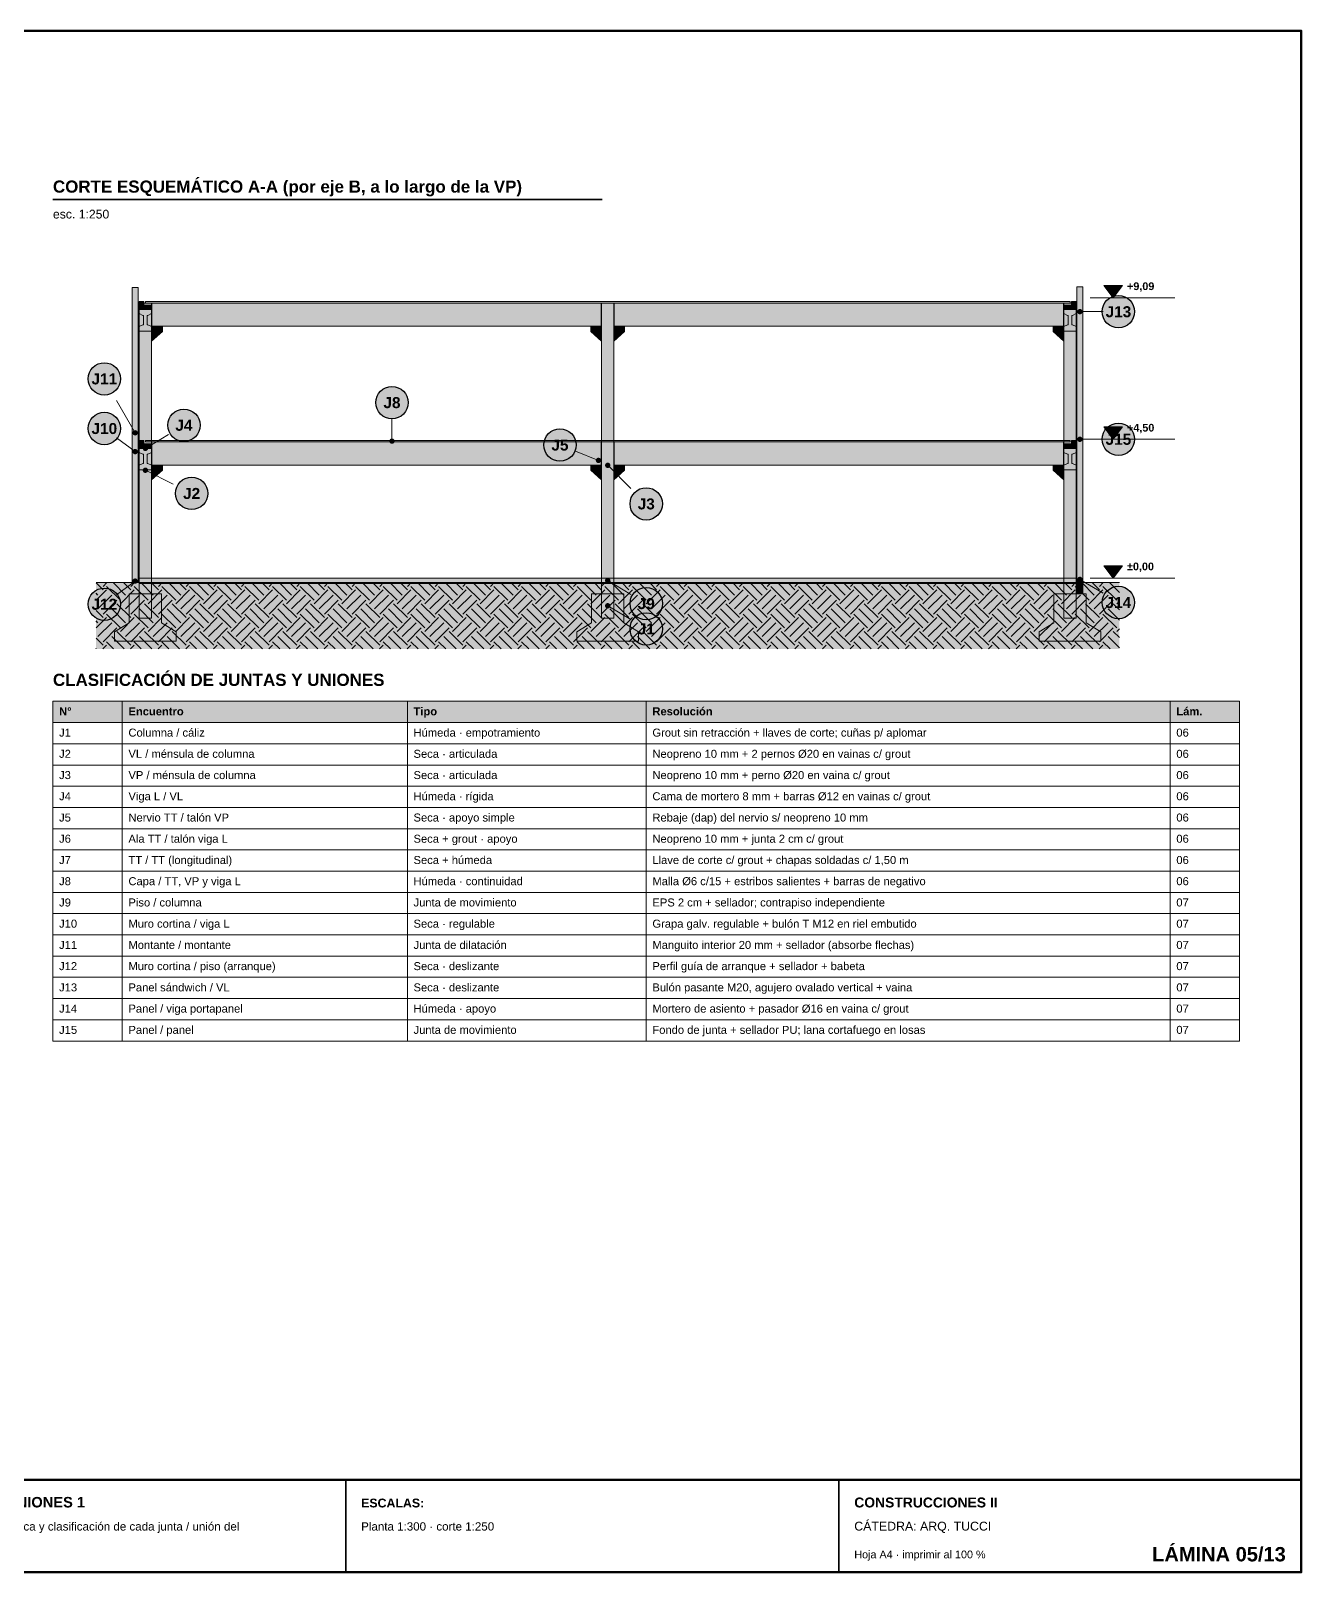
# Model space of a CAD drawing. Header units: millimetres. Extents: x 5 to 292, y 5 to 205.
# Drawn here: x 127.1 to 292, y 5 to 205 of the extents above; entities that cross this region are included whole.
import ezdxf
from ezdxf.enums import TextEntityAlignment as Align

# ---------------------------------------------------------------- set-up
doc = ezdxf.new("R2010")
doc.units = ezdxf.units.MM
for name, color, linetype in [('CONTORNOS', 7, 'Continuous'), ('CONTORNOS-RAYADO', 8, 'Continuous'), ('CONTORNOS-RELLENO', 9, 'Continuous'), ('COTAS', 7, 'Continuous'), ('COTAS-RELLENO', 9, 'Continuous'), ('LINEAS', 7, 'Continuous'), ('MARCO', 7, 'Continuous'), ('REFERENCIAS', 7, 'Continuous'), ('REFERENCIAS-RELLENO', 9, 'Continuous'), ('TABLAS', 7, 'Continuous'), ('TABLAS-RELLENO', 9, 'Continuous'), ('TEXTOS', 7, 'Continuous')]:
    doc.layers.add(name, color=color, linetype=linetype)
doc.styles.add('ARIAL', font='arial.ttf')
doc.styles.add('ARIAL-NEGRITA', font='arialbd.ttf')

msp = doc.modelspace()

# ---------------------------------------------------------------- hatches: boundary and pattern name
at = {"layer": 'CONTORNOS-RAYADO'}
h = msp.add_hatch(dxfattribs=at)
h.set_pattern_fill('EARTH', color=8, scale=0.4, angle=45)
h.paths.add_polyline_path([(135.6, 124.8), (268.4, 124.8), (268.4, 133.4), (135.6, 133.4)])
at = {"layer": 'CONTORNOS-RELLENO', "true_color": 0xbfe3f0}
h = msp.add_hatch(color=254, dxfattribs=at)
h.dxf.hatch_style = 1
h.paths.add_polyline_path([(140.27, 133.4), (141.07, 133.4), (141.07, 171.68), (140.27, 171.68)])
at = {"layer": 'CONTORNOS-RELLENO', "true_color": 0xcfc8bb}
h = msp.add_hatch(color=9, dxfattribs=at)
h.dxf.hatch_style = 1
h.paths.add_polyline_path([(262.88, 133.84), (263.68, 133.84), (263.68, 171.76), (262.88, 171.76)])
at = {"layer": 'CONTORNOS-RELLENO', "true_color": 0xd3b9b9}
h = msp.add_hatch(color=9, dxfattribs=at)
h.dxf.hatch_style = 1
h.paths.add_polyline_path([(141.2, 168.82), (142.8, 168.82), (142.8, 169.42), (141.8, 169.42), (141.8, 169.86), (141.2, 169.86)])
at = {"layer": 'CONTORNOS-RELLENO', "true_color": 0x9aa3ab}
h = msp.add_hatch(color=253, dxfattribs=at)
h.dxf.hatch_style = 1
h.paths.add_polyline_path([(141.2, 128.8), (142.8, 128.8), (142.8, 169.66), (141.2, 169.66)])
at = {"layer": 'CONTORNOS-RELLENO', "true_color": 0xa9bccf}
h = msp.add_hatch(color=9, dxfattribs=at)
h.dxf.hatch_style = 1
h.paths.add_polyline_path([(141.2, 166.02), (142.8, 166.02), (142.8, 166.62), (142.32, 166.86), (142.24, 166.86), (142.24, 168.06), (142.32, 168.06), (142.8, 168.3), (142.8, 168.82), (141.2, 168.82), (141.2, 168.3), (141.68, 168.06), (141.76, 168.06), (141.76, 166.86), (141.68, 166.86), (141.2, 166.62)])
at = {"layer": 'CONTORNOS-RELLENO', "true_color": 0xd9d2c4}
h = msp.add_hatch(color=254, dxfattribs=at)
h.dxf.hatch_style = 1
h.paths.add_polyline_path([(142, 169.66), (262, 169.66), (262, 169.86), (142, 169.86)])
at = {"layer": 'CONTORNOS-RELLENO', "true_color": 0xb9cdb0}
h = msp.add_hatch(color=9, dxfattribs=at)
h.dxf.hatch_style = 1
h.paths.add_polyline_path([(142.84, 166.66), (201.16, 166.66), (201.16, 169.66), (142.84, 169.66)])
at = {"layer": 'CONTORNOS-RELLENO', "true_color": 0x9aa3ab}
h = msp.add_hatch(color=253, dxfattribs=at)
h.dxf.hatch_style = 1
h.paths.add_polyline_path([(201.2, 128.8), (202.8, 128.8), (202.8, 169.66), (201.2, 169.66)])
at = {"layer": 'CONTORNOS-RELLENO', "true_color": 0xb9cdb0}
h = msp.add_hatch(color=9, dxfattribs=at)
h.dxf.hatch_style = 1
h.paths.add_polyline_path([(202.84, 166.66), (261.16, 166.66), (261.16, 169.66), (202.84, 169.66)])
at = {"layer": 'CONTORNOS-RELLENO', "true_color": 0xd3b9b9}
h = msp.add_hatch(color=9, dxfattribs=at)
h.dxf.hatch_style = 1
h.paths.add_polyline_path([(262.8, 168.82), (261.2, 168.82), (261.2, 169.42), (262.2, 169.42), (262.2, 169.86), (262.8, 169.86)])
at = {"layer": 'CONTORNOS-RELLENO', "true_color": 0x9aa3ab}
h = msp.add_hatch(color=253, dxfattribs=at)
h.dxf.hatch_style = 1
h.paths.add_polyline_path([(261.2, 128.8), (262.8, 128.8), (262.8, 169.66), (261.2, 169.66)])
at = {"layer": 'CONTORNOS-RELLENO', "true_color": 0xa9bccf}
h = msp.add_hatch(color=9, dxfattribs=at)
h.dxf.hatch_style = 1
h.paths.add_polyline_path([(261.2, 166.02), (262.8, 166.02), (262.8, 166.62), (262.32, 166.86), (262.24, 166.86), (262.24, 168.06), (262.32, 168.06), (262.8, 168.3), (262.8, 168.82), (261.2, 168.82), (261.2, 168.3), (261.68, 168.06), (261.76, 168.06), (261.76, 166.86), (261.68, 166.86), (261.2, 166.62)])
at = {"layer": 'CONTORNOS-RELLENO', "true_color": 0x9aa3ab}
h = msp.add_hatch(color=253, dxfattribs=at)
h.dxf.hatch_style = 1
h.paths.add_polyline_path([(142.8, 166.62), (144.2, 166.62), (144.2, 165.98), (142.8, 164.74)])
h = msp.add_hatch(color=253, dxfattribs=at)
h.dxf.hatch_style = 1
h.paths.add_polyline_path([(201.2, 166.62), (199.8, 166.62), (199.8, 165.98), (201.2, 164.74)])
h = msp.add_hatch(color=253, dxfattribs=at)
h.dxf.hatch_style = 1
h.paths.add_polyline_path([(202.8, 166.62), (204.2, 166.62), (204.2, 165.98), (202.8, 164.74)])
h = msp.add_hatch(color=253, dxfattribs=at)
h.dxf.hatch_style = 1
h.paths.add_polyline_path([(261.2, 166.62), (259.8, 166.62), (259.8, 165.98), (261.2, 164.74)])
at = {"layer": 'CONTORNOS-RELLENO', "true_color": 0xd3b9b9}
h = msp.add_hatch(color=9, dxfattribs=at)
h.dxf.hatch_style = 1
h.paths.add_polyline_path([(141.2, 150.82), (142.8, 150.82), (142.8, 151.42), (141.8, 151.42), (141.8, 151.86), (141.2, 151.86)])
at = {"layer": 'CONTORNOS-RELLENO', "true_color": 0xa9bccf}
h = msp.add_hatch(color=9, dxfattribs=at)
h.dxf.hatch_style = 1
h.paths.add_polyline_path([(141.2, 148.02), (142.8, 148.02), (142.8, 148.62), (142.32, 148.86), (142.24, 148.86), (142.24, 150.06), (142.32, 150.06), (142.8, 150.3), (142.8, 150.82), (141.2, 150.82), (141.2, 150.3), (141.68, 150.06), (141.76, 150.06), (141.76, 148.86), (141.68, 148.86), (141.2, 148.62)])
at = {"layer": 'CONTORNOS-RELLENO', "true_color": 0xd9d2c4}
h = msp.add_hatch(color=254, dxfattribs=at)
h.dxf.hatch_style = 1
h.paths.add_polyline_path([(142, 151.66), (262, 151.66), (262, 151.86), (142, 151.86)])
at = {"layer": 'CONTORNOS-RELLENO', "true_color": 0xb9cdb0}
h = msp.add_hatch(color=9, dxfattribs=at)
h.dxf.hatch_style = 1
h.paths.add_polyline_path([(142.84, 148.66), (201.16, 148.66), (201.16, 151.66), (142.84, 151.66)])
h = msp.add_hatch(color=9, dxfattribs=at)
h.dxf.hatch_style = 1
h.paths.add_polyline_path([(202.84, 148.66), (261.16, 148.66), (261.16, 151.66), (202.84, 151.66)])
at = {"layer": 'CONTORNOS-RELLENO', "true_color": 0xd3b9b9}
h = msp.add_hatch(color=9, dxfattribs=at)
h.dxf.hatch_style = 1
h.paths.add_polyline_path([(262.8, 150.82), (261.2, 150.82), (261.2, 151.42), (262.2, 151.42), (262.2, 151.86), (262.8, 151.86)])
at = {"layer": 'CONTORNOS-RELLENO', "true_color": 0xa9bccf}
h = msp.add_hatch(color=9, dxfattribs=at)
h.dxf.hatch_style = 1
h.paths.add_polyline_path([(261.2, 148.02), (262.8, 148.02), (262.8, 148.62), (262.32, 148.86), (262.24, 148.86), (262.24, 150.06), (262.32, 150.06), (262.8, 150.3), (262.8, 150.82), (261.2, 150.82), (261.2, 150.3), (261.68, 150.06), (261.76, 150.06), (261.76, 148.86), (261.68, 148.86), (261.2, 148.62)])
at = {"layer": 'CONTORNOS-RELLENO', "true_color": 0x9aa3ab}
h = msp.add_hatch(color=253, dxfattribs=at)
h.dxf.hatch_style = 1
h.paths.add_polyline_path([(142.8, 148.62), (144.2, 148.62), (144.2, 147.98), (142.8, 146.74)])
h = msp.add_hatch(color=253, dxfattribs=at)
h.dxf.hatch_style = 1
h.paths.add_polyline_path([(201.2, 148.62), (199.8, 148.62), (199.8, 147.98), (201.2, 146.74)])
h = msp.add_hatch(color=253, dxfattribs=at)
h.dxf.hatch_style = 1
h.paths.add_polyline_path([(202.8, 148.62), (204.2, 148.62), (204.2, 147.98), (202.8, 146.74)])
h = msp.add_hatch(color=253, dxfattribs=at)
h.dxf.hatch_style = 1
h.paths.add_polyline_path([(261.2, 148.62), (259.8, 148.62), (259.8, 147.98), (261.2, 146.74)])
at = {"layer": 'CONTORNOS-RELLENO', "true_color": 0xd9d4c8}
h = msp.add_hatch(color=254, dxfattribs=at)
h.dxf.hatch_style = 1
h.paths.add_polyline_path([(141.2, 133.29), (262.8, 133.29), (262.8, 134), (141.2, 134)])
at = {"layer": 'CONTORNOS-RELLENO', "true_color": 0xece3d2}
h = msp.add_hatch(color=254, dxfattribs=at)
h.dxf.hatch_style = 1
h.paths.add_polyline_path([(135.6, 124.8), (268.4, 124.8), (268.4, 133.4), (135.6, 133.4)])
at = {"layer": 'CONTORNOS-RELLENO', "true_color": 0xb9cdb0}
h = msp.add_hatch(color=9, dxfattribs=at)
h.dxf.hatch_style = 1
h.paths.add_polyline_path([(262.88, 132), (263.68, 132), (263.68, 133.8), (262.88, 133.8)])
at = {"layer": 'CONTORNOS-RELLENO', "true_color": 0xd8cfbd}
h = msp.add_hatch(color=254, dxfattribs=at)
h.dxf.hatch_style = 1
h.paths.add_polyline_path([(138, 125.8), (146, 125.8), (146, 127), (144.1, 128.2), (144.1, 131.96), (139.9, 131.96), (139.9, 128.2), (138, 127)])
h = msp.add_hatch(color=254, dxfattribs=at)
h.dxf.hatch_style = 1
h.paths.add_polyline_path([(198, 125.8), (206, 125.8), (206, 127), (204.1, 128.2), (204.1, 131.96), (199.9, 131.96), (199.9, 128.2), (198, 127)])
h = msp.add_hatch(color=254, dxfattribs=at)
h.dxf.hatch_style = 1
h.paths.add_polyline_path([(258, 125.8), (266, 125.8), (266, 127), (264.1, 128.2), (264.1, 131.96), (259.9, 131.96), (259.9, 128.2), (258, 127)])
at = {"layer": 'COTAS-RELLENO', "true_color": 0x000000}
h = msp.add_hatch(color=18, dxfattribs=at)
h.dxf.hatch_style = 1
h.paths.add_polyline_path([(266.4, 171.96), (268.8, 171.96), (267.6, 170.36)])
h = msp.add_hatch(color=18, dxfattribs=at)
h.dxf.hatch_style = 1
h.paths.add_polyline_path([(266.4, 153.6), (268.8, 153.6), (267.6, 152)])
h = msp.add_hatch(color=18, dxfattribs=at)
h.dxf.hatch_style = 1
h.paths.add_polyline_path([(266.4, 135.6), (268.8, 135.6), (267.6, 134)])
at = {"layer": 'REFERENCIAS-RELLENO', "true_color": 0xfff1a8}
h = msp.add_hatch(color=51, dxfattribs=at)
h.dxf.hatch_style = 1
edge = h.paths.add_edge_path()
edge.add_arc((268.28, 168.56), 2.1, 0, 360)
at = {"layer": 'REFERENCIAS-RELLENO', "true_color": 0x000000}
h = msp.add_hatch(color=18, dxfattribs=at)
h.dxf.hatch_style = 1
edge = h.paths.add_edge_path()
edge.add_arc((263.28, 168.56), 0.35, 0, 360)
at = {"layer": 'REFERENCIAS-RELLENO', "true_color": 0xfff1a8}
h = msp.add_hatch(color=51, dxfattribs=at)
h.dxf.hatch_style = 1
edge = h.paths.add_edge_path()
edge.add_arc((136.67, 159.84), 2.1, 0, 360)
h = msp.add_hatch(color=51, dxfattribs=at)
h.dxf.hatch_style = 1
edge = h.paths.add_edge_path()
edge.add_arc((174, 156.76), 2.1, 0, 360)
h = msp.add_hatch(color=51, dxfattribs=at)
h.dxf.hatch_style = 1
edge = h.paths.add_edge_path()
edge.add_arc((136.67, 153.4), 2.1, 0, 360)
h = msp.add_hatch(color=51, dxfattribs=at)
h.dxf.hatch_style = 1
edge = h.paths.add_edge_path()
edge.add_arc((147, 153.82), 2.1, 0, 360)
h = msp.add_hatch(color=51, dxfattribs=at)
h.dxf.hatch_style = 1
edge = h.paths.add_edge_path()
edge.add_arc((268.28, 152), 2.1, 0, 360)
at = {"layer": 'REFERENCIAS-RELLENO', "true_color": 0x000000}
h = msp.add_hatch(color=18, dxfattribs=at)
h.dxf.hatch_style = 1
edge = h.paths.add_edge_path()
edge.add_arc((140.67, 152.84), 0.35, 0, 360)
h = msp.add_hatch(color=18, dxfattribs=at)
h.dxf.hatch_style = 1
edge = h.paths.add_edge_path()
edge.add_arc((174, 151.76), 0.35, 0, 360)
at = {"layer": 'REFERENCIAS-RELLENO', "true_color": 0xfff1a8}
h = msp.add_hatch(color=51, dxfattribs=at)
h.dxf.hatch_style = 1
edge = h.paths.add_edge_path()
edge.add_arc((195.8, 151.26), 2.1, 0, 360)
at = {"layer": 'REFERENCIAS-RELLENO', "true_color": 0x000000}
h = msp.add_hatch(color=18, dxfattribs=at)
h.dxf.hatch_style = 1
edge = h.paths.add_edge_path()
edge.add_arc((263.28, 152), 0.35, 0, 360)
h = msp.add_hatch(color=18, dxfattribs=at)
h.dxf.hatch_style = 1
edge = h.paths.add_edge_path()
edge.add_arc((140.67, 150.4), 0.35, 0, 360)
h = msp.add_hatch(color=18, dxfattribs=at)
h.dxf.hatch_style = 1
edge = h.paths.add_edge_path()
edge.add_arc((142, 150.82), 0.35, 0, 360)
h = msp.add_hatch(color=18, dxfattribs=at)
h.dxf.hatch_style = 1
edge = h.paths.add_edge_path()
edge.add_arc((142, 147.98), 0.35, 0, 360)
h = msp.add_hatch(color=18, dxfattribs=at)
h.dxf.hatch_style = 1
edge = h.paths.add_edge_path()
edge.add_arc((200.8, 149.26), 0.35, 0, 360)
h = msp.add_hatch(color=18, dxfattribs=at)
h.dxf.hatch_style = 1
edge = h.paths.add_edge_path()
edge.add_arc((202, 148.62), 0.35, 0, 360)
at = {"layer": 'REFERENCIAS-RELLENO', "true_color": 0xfff1a8}
h = msp.add_hatch(color=51, dxfattribs=at)
h.dxf.hatch_style = 1
edge = h.paths.add_edge_path()
edge.add_arc((148, 144.98), 2.1, 0, 360)
h = msp.add_hatch(color=51, dxfattribs=at)
h.dxf.hatch_style = 1
edge = h.paths.add_edge_path()
edge.add_arc((207, 143.62), 2.1, 0, 360)
at = {"layer": 'REFERENCIAS-RELLENO', "true_color": 0x000000}
h = msp.add_hatch(color=18, dxfattribs=at)
h.dxf.hatch_style = 1
edge = h.paths.add_edge_path()
edge.add_arc((202, 133.68), 0.35, 0, 360)
h = msp.add_hatch(color=18, dxfattribs=at)
h.dxf.hatch_style = 1
edge = h.paths.add_edge_path()
edge.add_arc((263.28, 133.82), 0.35, 0, 360)
at = {"layer": 'REFERENCIAS-RELLENO', "true_color": 0xfff1a8}
h = msp.add_hatch(color=51, dxfattribs=at)
h.dxf.hatch_style = 1
edge = h.paths.add_edge_path()
edge.add_arc((136.67, 130.6), 2.1, 0, 360)
at = {"layer": 'REFERENCIAS-RELLENO', "true_color": 0x000000}
h = msp.add_hatch(color=18, dxfattribs=at)
h.dxf.hatch_style = 1
edge = h.paths.add_edge_path()
edge.add_arc((140.67, 133.6), 0.35, 0, 360)
at = {"layer": 'REFERENCIAS-RELLENO', "true_color": 0xfff1a8}
h = msp.add_hatch(color=51, dxfattribs=at)
h.dxf.hatch_style = 1
edge = h.paths.add_edge_path()
edge.add_arc((207, 130.68), 2.1, 0, 360)
h = msp.add_hatch(color=51, dxfattribs=at)
h.dxf.hatch_style = 1
edge = h.paths.add_edge_path()
edge.add_arc((268.28, 130.82), 2.1, 0, 360)
at = {"layer": 'REFERENCIAS-RELLENO', "true_color": 0x000000}
h = msp.add_hatch(color=18, dxfattribs=at)
h.dxf.hatch_style = 1
edge = h.paths.add_edge_path()
edge.add_arc((202, 130.4), 0.35, 0, 360)
at = {"layer": 'REFERENCIAS-RELLENO', "true_color": 0xfff1a8}
h = msp.add_hatch(color=51, dxfattribs=at)
h.dxf.hatch_style = 1
edge = h.paths.add_edge_path()
edge.add_arc((207, 127.4), 2.1, 0, 360)
at = {"layer": 'TABLAS-RELLENO', "true_color": 0xe2e6ea}
h = msp.add_hatch(color=254, dxfattribs=at)
h.dxf.hatch_style = 1
h.paths.add_polyline_path([(130, 118), (139, 118), (139, 115.25), (130, 115.25)])
h = msp.add_hatch(color=254, dxfattribs=at)
h.dxf.hatch_style = 1
h.paths.add_polyline_path([(139, 118), (176, 118), (176, 115.25), (139, 115.25)])
h = msp.add_hatch(color=254, dxfattribs=at)
h.dxf.hatch_style = 1
h.paths.add_polyline_path([(176, 118), (207, 118), (207, 115.25), (176, 115.25)])
h = msp.add_hatch(color=254, dxfattribs=at)
h.dxf.hatch_style = 1
h.paths.add_polyline_path([(207, 118), (275, 118), (275, 115.25), (207, 115.25)])
h = msp.add_hatch(color=254, dxfattribs=at)
h.dxf.hatch_style = 1
h.paths.add_polyline_path([(275, 118), (284, 118), (284, 115.25), (275, 115.25)])

# ---------------------------------------------------------------- linework, layer by layer
at = {"layer": 'CONTORNOS', "lineweight": 13}
for points in [[(140.27, 133.4), (141.07, 133.4), (141.07, 171.68), (140.27, 171.68)], [(262.88, 133.84), (263.68, 133.84), (263.68, 171.76), (262.88, 171.76)], [(141.2, 168.82), (142.8, 168.82), (142.8, 169.42), (141.8, 169.42), (141.8, 169.86), (141.2, 169.86)], [(141.2, 166.02), (142.8, 166.02), (142.8, 166.62), (142.32, 166.86), (142.24, 166.86), (142.24, 168.06), (142.32, 168.06), (142.8, 168.3), (142.8, 168.82), (141.2, 168.82), (141.2, 168.3), (141.68, 168.06), (141.76, 168.06), (141.76, 166.86), (141.68, 166.86), (141.2, 166.62)], [(142.84, 166.66), (201.16, 166.66), (201.16, 169.66), (142.84, 169.66)], [(202.84, 166.66), (261.16, 166.66), (261.16, 169.66), (202.84, 169.66)], [(262.8, 168.82), (261.2, 168.82), (261.2, 169.42), (262.2, 169.42), (262.2, 169.86), (262.8, 169.86)], [(261.2, 166.02), (262.8, 166.02), (262.8, 166.62), (262.32, 166.86), (262.24, 166.86), (262.24, 168.06), (262.32, 168.06), (262.8, 168.3), (262.8, 168.82), (261.2, 168.82), (261.2, 168.3), (261.68, 168.06), (261.76, 168.06), (261.76, 166.86), (261.68, 166.86), (261.2, 166.62)], [(142.8, 166.62), (144.2, 166.62), (144.2, 165.98), (142.8, 164.74)], [(201.2, 166.62), (199.8, 166.62), (199.8, 165.98), (201.2, 164.74)], [(202.8, 166.62), (204.2, 166.62), (204.2, 165.98), (202.8, 164.74)], [(261.2, 166.62), (259.8, 166.62), (259.8, 165.98), (261.2, 164.74)], [(141.2, 150.82), (142.8, 150.82), (142.8, 151.42), (141.8, 151.42), (141.8, 151.86), (141.2, 151.86)], [(141.2, 148.02), (142.8, 148.02), (142.8, 148.62), (142.32, 148.86), (142.24, 148.86), (142.24, 150.06), (142.32, 150.06), (142.8, 150.3), (142.8, 150.82), (141.2, 150.82), (141.2, 150.3), (141.68, 150.06), (141.76, 150.06), (141.76, 148.86), (141.68, 148.86), (141.2, 148.62)], [(142.84, 148.66), (201.16, 148.66), (201.16, 151.66), (142.84, 151.66)], [(202.84, 148.66), (261.16, 148.66), (261.16, 151.66), (202.84, 151.66)], [(262.8, 150.82), (261.2, 150.82), (261.2, 151.42), (262.2, 151.42), (262.2, 151.86), (262.8, 151.86)], [(261.2, 148.02), (262.8, 148.02), (262.8, 148.62), (262.32, 148.86), (262.24, 148.86), (262.24, 150.06), (262.32, 150.06), (262.8, 150.3), (262.8, 150.82), (261.2, 150.82), (261.2, 150.3), (261.68, 150.06), (261.76, 150.06), (261.76, 148.86), (261.68, 148.86), (261.2, 148.62)], [(142.8, 148.62), (144.2, 148.62), (144.2, 147.98), (142.8, 146.74)], [(201.2, 148.62), (199.8, 148.62), (199.8, 147.98), (201.2, 146.74)], [(202.8, 148.62), (204.2, 148.62), (204.2, 147.98), (202.8, 146.74)], [(261.2, 148.62), (259.8, 148.62), (259.8, 147.98), (261.2, 146.74)], [(141.2, 133.29), (262.8, 133.29), (262.8, 134), (141.2, 134)], [(262.88, 132), (263.68, 132), (263.68, 133.8), (262.88, 133.8)], [(138, 125.8), (146, 125.8), (146, 127), (144.1, 128.2), (144.1, 131.96), (139.9, 131.96), (139.9, 128.2), (138, 127)], [(198, 125.8), (206, 125.8), (206, 127), (204.1, 128.2), (204.1, 131.96), (199.9, 131.96), (199.9, 128.2), (198, 127)], [(258, 125.8), (266, 125.8), (266, 127), (264.1, 128.2), (264.1, 131.96), (259.9, 131.96), (259.9, 128.2), (258, 127)]]:
    msp.add_lwpolyline(points, close=True, dxfattribs=at)
at = {"layer": 'CONTORNOS', "lineweight": 18}
for points in [[(141.2, 128.8), (142.8, 128.8), (142.8, 169.66), (141.2, 169.66)], [(201.2, 128.8), (202.8, 128.8), (202.8, 169.66), (201.2, 169.66)], [(261.2, 128.8), (262.8, 128.8), (262.8, 169.66), (261.2, 169.66)]]:
    msp.add_lwpolyline(points, close=True, dxfattribs=at)
at = {"layer": 'CONTORNOS', "lineweight": 9}
for points in [[(142, 169.66), (262, 169.66), (262, 169.86), (142, 169.86)], [(142, 151.66), (262, 151.66), (262, 151.86), (142, 151.86)]]:
    msp.add_lwpolyline(points, close=True, dxfattribs=at)
at = {"layer": 'COTAS', "lineweight": 13}
for points in [[(264.6, 170.36), (275.6, 170.36)], [(264.6, 152), (275.6, 152)], [(264.6, 134), (275.6, 134)]]:
    msp.add_lwpolyline(points, dxfattribs=at)
at = {"layer": 'COTAS', "lineweight": 9}
for points in [[(266.4, 171.96), (268.8, 171.96), (267.6, 170.36)], [(266.4, 153.6), (268.8, 153.6), (267.6, 152)], [(266.4, 135.6), (268.8, 135.6), (267.6, 134)]]:
    msp.add_lwpolyline(points, close=True, dxfattribs=at)
at = {"layer": 'LINEAS', "lineweight": 35}
msp.add_lwpolyline([(130, 183.1), (201.28, 183.1)], dxfattribs=at)
at = {"layer": 'LINEAS', "lineweight": 18}
msp.add_lwpolyline([(135.6, 133.4), (268.4, 133.4)], dxfattribs=at)
at = {"layer": 'MARCO', "lineweight": 50}
for points in [[(5, 205), (292, 205), (292, 5), (5, 5)], [(5, 17), (292, 17), (292, 5), (5, 5)]]:
    msp.add_lwpolyline(points, close=True, dxfattribs=at)
at = {"layer": 'MARCO', "lineweight": 35}
for points in [[(168, 17), (168, 5)], [(232, 17), (232, 5)]]:
    msp.add_lwpolyline(points, dxfattribs=at)
at = {"layer": 'REFERENCIAS', "lineweight": 13}
for points in [[(263.28, 168.56), (266.28, 168.56)], [(140.67, 152.84), (138.27, 157.04)], [(174, 151.76), (174, 154.76)], [(140.67, 150.4), (138.27, 152.2)], [(142, 150.82), (145, 152.62)], [(263.28, 152), (266.28, 152)], [(200.8, 149.26), (197.8, 150.46)], [(202, 148.62), (205, 145.62)], [(142, 147.98), (145.6, 146.18)], [(140.67, 133.6), (138.27, 131.8)], [(202, 133.68), (205, 131.88)], [(263.28, 133.82), (266.28, 132.02)], [(202, 130.4), (205, 128.6)]]:
    msp.add_lwpolyline(points, dxfattribs=at)
at = {"layer": 'REFERENCIAS', "lineweight": 25}
for centre in [(268.28, 168.56), (136.67, 159.84), (174, 156.76), (136.67, 153.4), (147, 153.82), (268.28, 152), (195.8, 151.26), (148, 144.98), (207, 143.62), (136.67, 130.6), (207, 130.68), (268.28, 130.82), (207, 127.4)]:
    msp.add_circle(centre, 2.1, dxfattribs=at)
at = {"layer": 'TABLAS', "lineweight": 13}
for points in [[(130, 118), (139, 118), (139, 115.25), (130, 115.25)], [(139, 118), (176, 118), (176, 115.25), (139, 115.25)], [(176, 118), (207, 118), (207, 115.25), (176, 115.25)], [(207, 118), (275, 118), (275, 115.25), (207, 115.25)], [(275, 118), (284, 118), (284, 115.25), (275, 115.25)], [(130, 115.25), (139, 115.25), (139, 112.49), (130, 112.49)], [(139, 115.25), (176, 115.25), (176, 112.49), (139, 112.49)], [(176, 115.25), (207, 115.25), (207, 112.49), (176, 112.49)], [(207, 115.25), (275, 115.25), (275, 112.49), (207, 112.49)], [(275, 115.25), (284, 115.25), (284, 112.49), (275, 112.49)], [(130, 112.49), (139, 112.49), (139, 109.73), (130, 109.73)], [(139, 112.49), (176, 112.49), (176, 109.73), (139, 109.73)], [(176, 112.49), (207, 112.49), (207, 109.73), (176, 109.73)], [(207, 112.49), (275, 112.49), (275, 109.73), (207, 109.73)], [(275, 112.49), (284, 112.49), (284, 109.73), (275, 109.73)], [(130, 109.73), (139, 109.73), (139, 106.98), (130, 106.98)], [(139, 109.73), (176, 109.73), (176, 106.98), (139, 106.98)], [(176, 109.73), (207, 109.73), (207, 106.98), (176, 106.98)], [(207, 109.73), (275, 109.73), (275, 106.98), (207, 106.98)], [(275, 109.73), (284, 109.73), (284, 106.98), (275, 106.98)], [(130, 106.98), (139, 106.98), (139, 104.22), (130, 104.22)], [(139, 106.98), (176, 106.98), (176, 104.22), (139, 104.22)], [(176, 106.98), (207, 106.98), (207, 104.22), (176, 104.22)], [(207, 106.98), (275, 106.98), (275, 104.22), (207, 104.22)], [(275, 106.98), (284, 106.98), (284, 104.22), (275, 104.22)], [(130, 104.22), (139, 104.22), (139, 101.47), (130, 101.47)], [(139, 104.22), (176, 104.22), (176, 101.47), (139, 101.47)], [(176, 104.22), (207, 104.22), (207, 101.47), (176, 101.47)], [(207, 104.22), (275, 104.22), (275, 101.47), (207, 101.47)], [(275, 104.22), (284, 104.22), (284, 101.47), (275, 101.47)], [(130, 101.47), (139, 101.47), (139, 98.72), (130, 98.72)], [(139, 101.47), (176, 101.47), (176, 98.72), (139, 98.72)], [(176, 101.47), (207, 101.47), (207, 98.72), (176, 98.72)], [(207, 101.47), (275, 101.47), (275, 98.72), (207, 98.72)], [(275, 101.47), (284, 101.47), (284, 98.72), (275, 98.72)], [(130, 98.72), (139, 98.72), (139, 95.96), (130, 95.96)], [(139, 98.72), (176, 98.72), (176, 95.96), (139, 95.96)], [(176, 98.72), (207, 98.72), (207, 95.96), (176, 95.96)], [(207, 98.72), (275, 98.72), (275, 95.96), (207, 95.96)], [(275, 98.72), (284, 98.72), (284, 95.96), (275, 95.96)], [(130, 95.96), (139, 95.96), (139, 93.21), (130, 93.21)], [(139, 95.96), (176, 95.96), (176, 93.21), (139, 93.21)], [(176, 95.96), (207, 95.96), (207, 93.21), (176, 93.21)], [(207, 95.96), (275, 95.96), (275, 93.21), (207, 93.21)], [(275, 95.96), (284, 95.96), (284, 93.21), (275, 93.21)], [(130, 93.21), (139, 93.21), (139, 90.45), (130, 90.45)], [(139, 93.21), (176, 93.21), (176, 90.45), (139, 90.45)], [(176, 93.21), (207, 93.21), (207, 90.45), (176, 90.45)], [(207, 93.21), (275, 93.21), (275, 90.45), (207, 90.45)], [(275, 93.21), (284, 93.21), (284, 90.45), (275, 90.45)], [(130, 90.45), (139, 90.45), (139, 87.7), (130, 87.7)], [(139, 90.45), (176, 90.45), (176, 87.7), (139, 87.7)], [(176, 90.45), (207, 90.45), (207, 87.7), (176, 87.7)], [(207, 90.45), (275, 90.45), (275, 87.7), (207, 87.7)], [(275, 90.45), (284, 90.45), (284, 87.7), (275, 87.7)], [(130, 87.7), (139, 87.7), (139, 84.94), (130, 84.94)], [(139, 87.7), (176, 87.7), (176, 84.94), (139, 84.94)], [(176, 87.7), (207, 87.7), (207, 84.94), (176, 84.94)], [(207, 87.7), (275, 87.7), (275, 84.94), (207, 84.94)], [(275, 87.7), (284, 87.7), (284, 84.94), (275, 84.94)], [(130, 84.94), (139, 84.94), (139, 82.19), (130, 82.19)], [(139, 84.94), (176, 84.94), (176, 82.19), (139, 82.19)], [(176, 84.94), (207, 84.94), (207, 82.19), (176, 82.19)], [(207, 84.94), (275, 84.94), (275, 82.19), (207, 82.19)], [(275, 84.94), (284, 84.94), (284, 82.19), (275, 82.19)], [(130, 82.19), (139, 82.19), (139, 79.43), (130, 79.43)], [(139, 82.19), (176, 82.19), (176, 79.43), (139, 79.43)], [(176, 82.19), (207, 82.19), (207, 79.43), (176, 79.43)], [(207, 82.19), (275, 82.19), (275, 79.43), (207, 79.43)], [(275, 82.19), (284, 82.19), (284, 79.43), (275, 79.43)], [(130, 79.43), (139, 79.43), (139, 76.68), (130, 76.68)], [(139, 79.43), (176, 79.43), (176, 76.68), (139, 76.68)], [(176, 79.43), (207, 79.43), (207, 76.68), (176, 76.68)], [(207, 79.43), (275, 79.43), (275, 76.68), (207, 76.68)], [(275, 79.43), (284, 79.43), (284, 76.68), (275, 76.68)], [(130, 76.68), (139, 76.68), (139, 73.92), (130, 73.92)], [(139, 76.68), (176, 76.68), (176, 73.92), (139, 73.92)], [(176, 76.68), (207, 76.68), (207, 73.92), (176, 73.92)], [(207, 76.68), (275, 76.68), (275, 73.92), (207, 73.92)], [(275, 76.68), (284, 76.68), (284, 73.92), (275, 73.92)]]:
    msp.add_lwpolyline(points, close=True, dxfattribs=at)

# ---------------------------------------------------------------- texts
at = {"layer": 'COTAS', "style": 'ARIAL-NEGRITA'}
for s, p in [('+9,09', (269.4, 171.36)), ('+4,50', (269.4, 153)), ('±0,00', (269.4, 135))]:
    msp.add_text(s, height=1.002, dxfattribs=at).set_placement(p)
at = {"layer": 'MARCO'}
for s, height, style, p in [('JUNTAS Y UNIONES 1', 1.3604, 'ARIAL-NEGRITA', (114, 13.4)), ('ESCALAS:', 1.146, 'ARIAL-NEGRITA', (170, 13.4)), ('CONSTRUCCIONES II', 1.2888, 'ARIAL-NEGRITA', (234, 13.4)), ('Enumeración gráfica y clasificación de cada junta / unión del', 1.074, 'ARIAL', (114, 10.4)), ('Planta 1:300 · corte 1:250', 1.074, 'ARIAL', (170, 10.4)), ('CÁTEDRA: ARQ. TUCCI', 1.1456, 'ARIAL', (234, 10.4)), ('Hoja A4 · imprimir al 100 %', 1.0024, 'ARIAL', (234, 6.8))]:
    msp.add_text(s, height=height, dxfattribs=dict(at, style=style)).set_placement(p)
at = {"layer": 'MARCO', "style": 'ARIAL-NEGRITA'}
msp.add_text('LÁMINA 05/13', height=1.8616, dxfattribs=at).set_placement((290, 6.4), align=Align.RIGHT)
at = {"layer": 'REFERENCIAS', "style": 'ARIAL-NEGRITA'}
for s, p in [('J13', (268.28, 167.84)), ('J11', (136.67, 159.12)), ('J8', (174, 156.04)), ('J10', (136.67, 152.68)), ('J4', (147, 153.1)), ('J15', (268.28, 151.28)), ('J5', (195.8, 150.54)), ('J2', (148, 144.26)), ('J3', (207, 142.9)), ('J12', (136.67, 129.88)), ('J9', (207, 129.96)), ('J14', (268.28, 130.1)), ('J1', (207, 126.68))]:
    msp.add_text(s, height=1.428, dxfattribs=at).set_placement(p, align=Align.CENTER)
at = {"layer": 'TABLAS'}
for s, height, style, p in [('N°', 1.038, 'ARIAL-NEGRITA', (130.8, 116.18)), ('Encuentro', 1.038, 'ARIAL-NEGRITA', (139.8, 116.18)), ('Tipo', 1.038, 'ARIAL-NEGRITA', (176.8, 116.18)), ('Resolución', 1.038, 'ARIAL-NEGRITA', (207.8, 116.18)), ('Lám.', 1.038, 'ARIAL-NEGRITA', (275.8, 116.18)), ('J1', 1.038, 'ARIAL', (130.8, 113.42)), ('Columna / cáliz', 1.0382, 'ARIAL', (139.8, 113.42)), ('Húmeda · empotramiento', 1.0382, 'ARIAL', (176.8, 113.42)), ('Grout sin retracción + llaves de corte; cuñas p/ aplomar', 1.0382, 'ARIAL', (207.8, 113.42)), ('06', 1.038, 'ARIAL', (275.8, 113.42)), ('J2', 1.038, 'ARIAL', (130.8, 110.67)), ('VL / ménsula de columna', 1.0382, 'ARIAL', (139.8, 110.67)), ('Seca · articulada', 1.0382, 'ARIAL', (176.8, 110.67)), ('Neopreno 10 mm + 2 pernos Ø20 en vainas c/ grout', 1.0382, 'ARIAL', (207.8, 110.67)), ('06', 1.038, 'ARIAL', (275.8, 110.67)), ('J3', 1.038, 'ARIAL', (130.8, 107.91)), ('VP / ménsula de columna', 1.0382, 'ARIAL', (139.8, 107.91)), ('Seca · articulada', 1.0382, 'ARIAL', (176.8, 107.91)), ('Neopreno 10 mm + perno Ø20 en vaina c/ grout', 1.0382, 'ARIAL', (207.8, 107.91)), ('06', 1.038, 'ARIAL', (275.8, 107.91)), ('J4', 1.038, 'ARIAL', (130.8, 105.16)), ('Viga L / VL', 1.0382, 'ARIAL', (139.8, 105.16)), ('Húmeda · rígida', 1.0382, 'ARIAL', (176.8, 105.16)), ('Cama de mortero 8 mm + barras Ø12 en vainas c/ grout', 1.0382, 'ARIAL', (207.8, 105.16)), ('06', 1.038, 'ARIAL', (275.8, 105.16)), ('J5', 1.038, 'ARIAL', (130.8, 102.4)), ('Nervio TT / talón VP', 1.0382, 'ARIAL', (139.8, 102.4)), ('Seca · apoyo simple', 1.0382, 'ARIAL', (176.8, 102.4)), ('Rebaje (dap) del nervio s/ neopreno 10 mm', 1.0382, 'ARIAL', (207.8, 102.4)), ('06', 1.038, 'ARIAL', (275.8, 102.4)), ('J6', 1.038, 'ARIAL', (130.8, 99.65)), ('Ala TT / talón viga L', 1.0382, 'ARIAL', (139.8, 99.65)), ('Seca + grout · apoyo', 1.0382, 'ARIAL', (176.8, 99.65)), ('Neopreno 10 mm + junta 2 cm c/ grout', 1.0382, 'ARIAL', (207.8, 99.65)), ('06', 1.038, 'ARIAL', (275.8, 99.65)), ('Seca + húmeda', 1.0382, 'ARIAL', (176.8, 96.89)), ('J7', 1.038, 'ARIAL', (130.8, 96.89)), ('TT / TT (longitudinal)', 1.0382, 'ARIAL', (139.8, 96.89)), ('Llave de corte c/ grout + chapas soldadas c/ 1,50 m', 1.0382, 'ARIAL', (207.8, 96.89)), ('06', 1.038, 'ARIAL', (275.8, 96.89)), ('J8', 1.038, 'ARIAL', (130.8, 94.14)), ('Capa / TT, VP y viga L', 1.0382, 'ARIAL', (139.8, 94.14)), ('Húmeda · continuidad', 1.0382, 'ARIAL', (176.8, 94.14)), ('Malla Ø6 c/15 + estribos salientes + barras de negativo', 1.0382, 'ARIAL', (207.8, 94.14)), ('06', 1.038, 'ARIAL', (275.8, 94.14)), ('J9', 1.038, 'ARIAL', (130.8, 91.38)), ('Piso / columna', 1.0382, 'ARIAL', (139.8, 91.38)), ('Junta de movimiento', 1.0382, 'ARIAL', (176.8, 91.38)), ('EPS 2 cm + sellador; contrapiso independiente', 1.0382, 'ARIAL', (207.8, 91.38)), ('07', 1.038, 'ARIAL', (275.8, 91.38)), ('J10', 1.038, 'ARIAL', (130.8, 88.63)), ('Muro cortina / viga L', 1.0382, 'ARIAL', (139.8, 88.63)), ('Seca · regulable', 1.0382, 'ARIAL', (176.8, 88.63)), ('Grapa galv. regulable + bulón T M12 en riel embutido', 1.0382, 'ARIAL', (207.8, 88.63)), ('07', 1.038, 'ARIAL', (275.8, 88.63)), ('J11', 1.038, 'ARIAL', (130.8, 85.87)), ('Montante / montante', 1.0382, 'ARIAL', (139.8, 85.87)), ('Junta de dilatación', 1.0382, 'ARIAL', (176.8, 85.87)), ('Manguito interior 20 mm + sellador (absorbe flechas)', 1.0382, 'ARIAL', (207.8, 85.87)), ('07', 1.038, 'ARIAL', (275.8, 85.87)), ('J12', 1.038, 'ARIAL', (130.8, 83.12)), ('Muro cortina / piso (arranque)', 1.0382, 'ARIAL', (139.8, 83.12)), ('Seca · deslizante', 1.0382, 'ARIAL', (176.8, 83.12)), ('Perfil guía de arranque + sellador + babeta', 1.0382, 'ARIAL', (207.8, 83.12)), ('07', 1.038, 'ARIAL', (275.8, 83.12)), ('J13', 1.038, 'ARIAL', (130.8, 80.36)), ('Panel sándwich / VL', 1.0382, 'ARIAL', (139.8, 80.36)), ('Seca · deslizante', 1.0382, 'ARIAL', (176.8, 80.36)), ('Bulón pasante M20, agujero ovalado vertical + vaina', 1.0382, 'ARIAL', (207.8, 80.36)), ('07', 1.038, 'ARIAL', (275.8, 80.36)), ('J14', 1.038, 'ARIAL', (130.8, 77.61)), ('Panel / viga portapanel', 1.0382, 'ARIAL', (139.8, 77.61)), ('Húmeda · apoyo', 1.0382, 'ARIAL', (176.8, 77.61)), ('Mortero de asiento + pasador Ø16 en vaina c/ grout', 1.0382, 'ARIAL', (207.8, 77.61)), ('07', 1.038, 'ARIAL', (275.8, 77.61)), ('J15', 1.038, 'ARIAL', (130.8, 74.85)), ('Panel / panel', 1.0382, 'ARIAL', (139.8, 74.85)), ('Junta de movimiento', 1.0382, 'ARIAL', (176.8, 74.85)), ('Fondo de junta + sellador PU; lana cortafuego en losas', 1.0382, 'ARIAL', (207.8, 74.85)), ('07', 1.038, 'ARIAL', (275.8, 74.85))]:
    msp.add_text(s, height=height, dxfattribs=dict(at, style=style)).set_placement(p)
at = {"layer": 'TEXTOS', "style": 'ARIAL-NEGRITA'}
for s, p in [('CORTE ESQUEMÁTICO A-A (por eje B, a lo largo de la VP)', (130, 184)), ('CLASIFICACIÓN DE JUNTAS Y UNIONES', (130, 120))]:
    msp.add_text(s, height=1.5752, dxfattribs=at).set_placement(p)
at = {"layer": 'TEXTOS', "color": 250, "true_color": 0x222222, "style": 'ARIAL'}
msp.add_text('esc. 1:250', height=1.134, dxfattribs=at).set_placement((130, 180.65))

doc.saveas('drawing.dxf')
